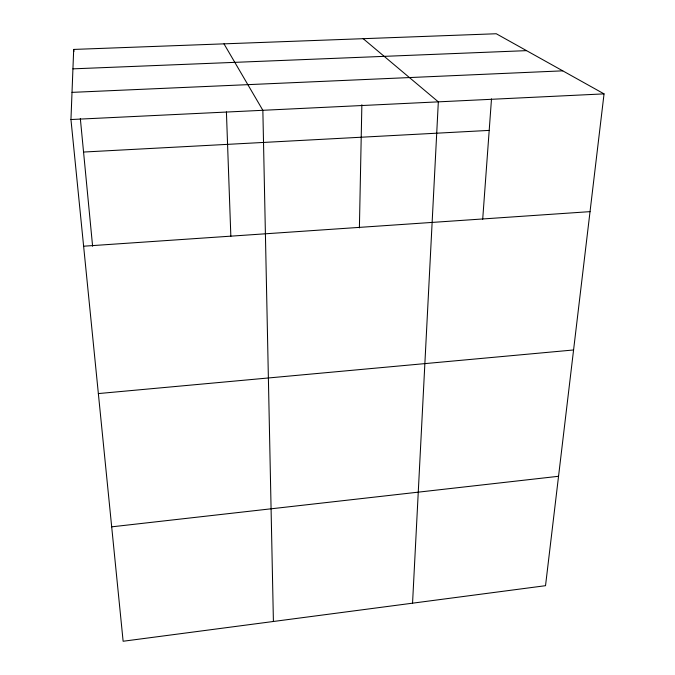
<?xml version="1.0" encoding="UTF-8"?>
<svg xmlns="http://www.w3.org/2000/svg" width="675" height="675" viewBox="0 0 675 675"><rect width="100%" height="100%" fill="white"/><g stroke="black" fill="none" stroke-linecap="round" stroke-linejoin="round"><path stroke-width="1.01" d="M359.395 227.897L361.868 104.726M70.951 119.534L73.693 49.427L496.268 33.75L604.049 93.876L545.527 585.689L123.128 641.25L70.951 119.534L604.049 93.876M412.552 603.18L438.328 101.858L363.192 38.686M482.701 219.257L491.501 98.879M111.687 526.837L558.546 476.288M98.356 393.576L573.581 349.971M83.616 246.206L590.043 211.638M83.557 152.044L489.198 130.393M72.014 92.365L562.756 70.841M72.934 68.85L526.542 50.642M223.982 43.85L262.853 110.303L273.409 621.481M73.693 49.427L73.896 51.519M80.333 118.538L92.61 246.257M226.412 111.907L230.85 236.343"/></g></svg>
